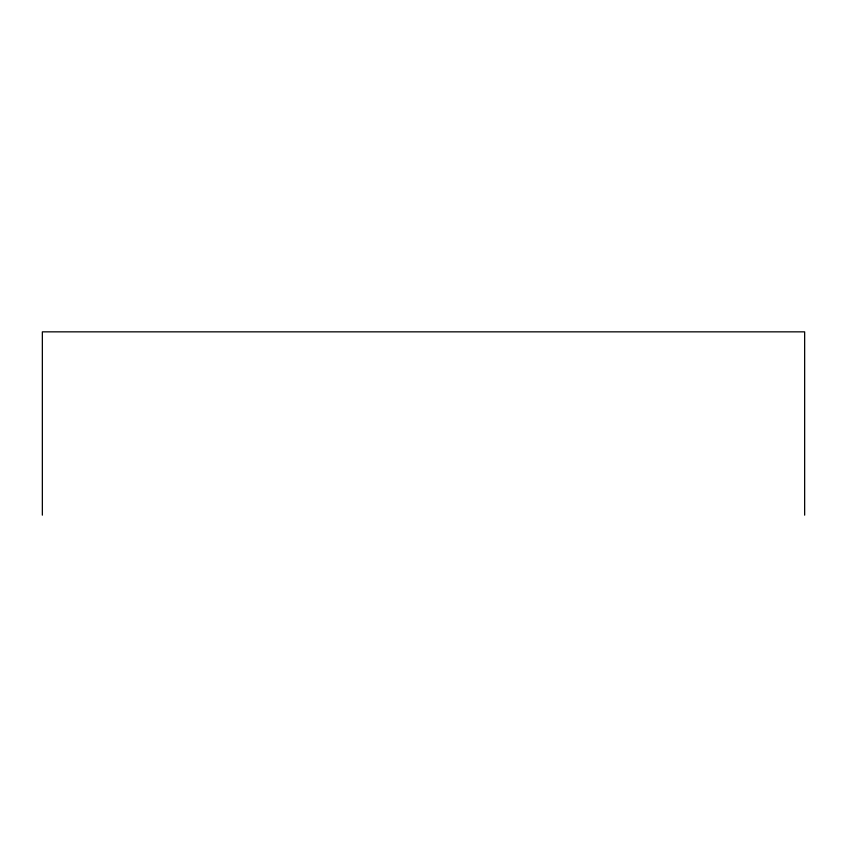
<?xml version="1.0" encoding="UTF-8"?>
<svg xmlns="http://www.w3.org/2000/svg" width="847" height="847" viewBox="0 0 847 847"><rect width="100%" height="100%" fill="white"/><g stroke="black" fill="none" stroke-linecap="round" stroke-linejoin="round"><path stroke-width="1.27" d="M804.65 515.156L804.65 331.844L42.35 331.844L42.35 515.156"/></g></svg>
